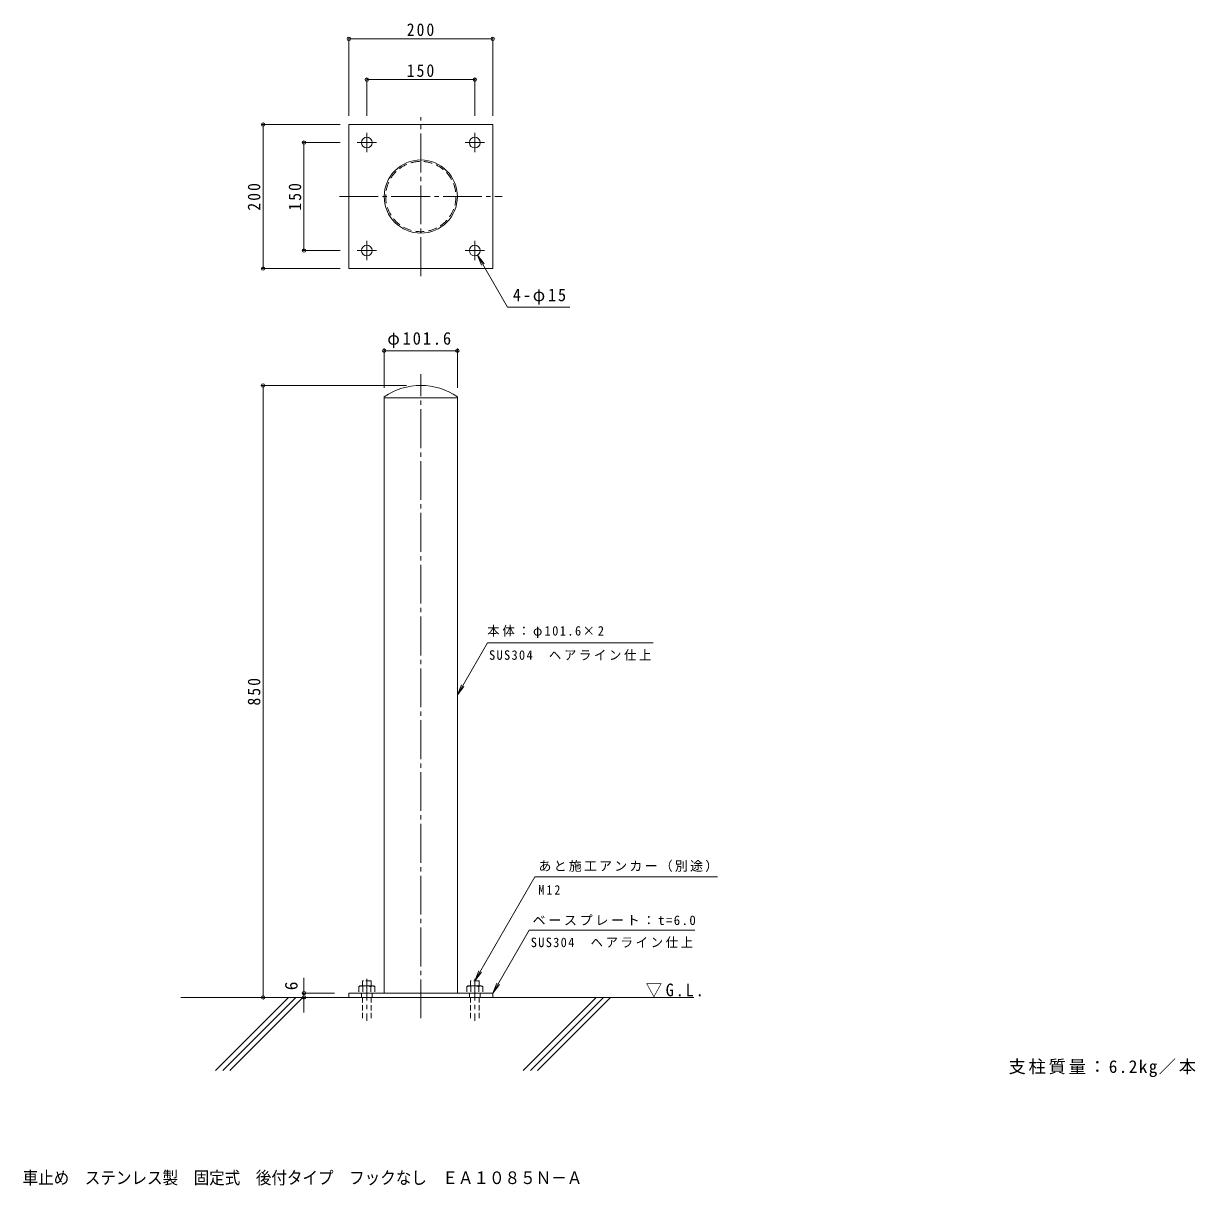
# Model space of a CAD drawing. Units: millimetres at full size, sheet at 1:6; some dimension numbers follow another scale. Extents: x -552 to 1076, y -817 to 797.
import ezdxf
from ezdxf.enums import TextEntityAlignment as Align

# ---------------------------------------------------------------- set-up
doc = ezdxf.new("R2010")
doc.units = ezdxf.units.MM
doc.header["$LTSCALE"] = 6
doc.header["$PDMODE"] = 32
doc.header["$PDSIZE"] = 4.8
for name, pattern in [('CHAIN1', [8, 5, -1, 1, -1]), ('CHAIN2', [12, 9, -1, 1, -1]), ('DASHED1', [1.8, 1.2, -0.6]), ('DASHED2', [3, 2, -1])]:
    doc.linetypes.add(name, pattern=pattern)
for name, color, linetype, lineweight in [('A-0_通り芯', 7, 'CHAIN2', 9), ('A-2_仕上', 3, 'Continuous', 9), ('A-4_文字', 7, 'Continuous', 9), ('A-5_建具', 7, 'Continuous', 9), ('A-6_間仕切', 6, 'Continuous', 5), ('A-A_インテリア', 7, 'CHAIN1', 9), ('A-B_衛生陶器', 2, 'DASHED1', 9)]:
    doc.layers.add(name, color=color, linetype=linetype, lineweight=lineweight)
doc.layers.add('F-5_F-5ﾚｲﾔ', color=2, linetype='Continuous')
doc.styles.add('ＭＳ ゴシック', font='')
doc.styles.get('ＭＳ ゴシック').set_extended_font_data('MS Gothic')

msp = doc.modelspace()

# ---------------------------------------------------------------- linework, layer by layer
at = {"layer": 'A-0_通り芯'}
for p, q in [((-0.166, 446.165), (-0.166, 667.124)), ((-113.306, 556.6), (112.723, 556.6)), ((-0.166, -584.815), (-0.166, 310.07))]:
    msp.add_line(p, q, dxfattribs=at)
at = {"layer": 'A-2_仕上'}
for p, q in [((-100.166, 656.6), (99.834, 656.6)), ((-100.166, 656.6), (-100.166, 456.6)), ((99.834, 656.6), (99.834, 456.6)), ((-100.166, 456.6), (99.834, 456.6)), ((-50.966, -549.815), (-50.966, 278.528)), ((-50.966, 277.185), (50.634, 277.185)), ((50.634, -549.815), (50.634, 278.528)), ((-100.166, -555.815), (-100.166, -549.815)), ((99.834, -549.815), (-100.166, -549.815)), ((99.834, -555.815), (99.834, -549.815)), ((99.834, -555.815), (-100.166, -555.815))]:
    msp.add_line(p, q, dxfattribs=at)
at = {"layer": 'A-2_仕上', "linetype": 'DASHED1'}
for p, q in [((-82.666, -549.815), (-82.666, -555.815)), ((-67.666, -549.815), (-67.666, -555.815)), ((67.334, -549.815), (67.334, -555.815)), ((82.334, -549.815), (82.334, -555.815))]:
    msp.add_line(p, q, dxfattribs=at)
at = {"layer": 'A-2_仕上'}
for centre, radius in [((-75.166, 631.6), 7.5), ((74.834, 631.6), 7.5), ((-0.166, 556.6), 50.8), ((-75.166, 481.6), 7.5), ((74.834, 481.6), 7.5)]:
    msp.add_circle(centre, radius, dxfattribs=at)
at = {"layer": 'A-2_仕上', "linetype": 'DASHED2'}
msp.add_circle((-0.166, 556.6), 48.8, dxfattribs=at)
at = {"layer": 'A-2_仕上'}
msp.add_arc((-0.164, 203.945), 90.24, 55.74055, 124.25945, dxfattribs=at)
at = {"layer": 'A-4_文字'}
for p, q in [((-100.166, 777.57), (-100.166, 668.6)), ((-100.166, 775.77), (99.834, 775.77)), ((99.834, 777.57), (99.834, 668.6)), ((-75.166, 720.789), (-75.166, 668.6)), ((74.834, 718.989), (-75.166, 718.989)), ((74.834, 720.789), (74.834, 668.6)), ((-221.136, 656.6), (-112.166, 656.6)), ((-219.336, 456.6), (-219.336, 656.6)), ((-164.355, 631.6), (-112.166, 631.6)), ((-162.555, 631.6), (-162.555, 481.6)), ((-164.355, 481.6), (-112.166, 481.6)), ((-221.136, 456.6), (-112.166, 456.6)), ((-50.964, 345.482), (-50.964, 290.826)), ((-50.964, 342.482), (50.636, 342.482)), ((50.636, 345.482), (50.636, 290.826)), ((-222.336, 294.185), (-20.003, 294.185)), ((-219.336, 294.185), (-219.336, -555.816)), ((-162.555, -549.816), (-162.555, -528.667)), ((-165.555, -549.816), (-120.003, -549.816)), ((-162.555, -555.816), (-162.555, -549.816)), ((-162.555, -576.964), (-162.555, -555.816))]:
    msp.add_line(p, q, dxfattribs=at)
for p in [(-100.166, 775.77), (99.834, 775.77), (-75.166, 718.989), (74.834, 718.989), (-219.336, 656.6), (-162.555, 631.6), (-162.555, 481.6), (-219.336, 456.6), (-50.964, 342.482), (50.636, 342.482), (-219.336, 294.185), (-219.336, -555.816), (-162.555, -549.816), (-162.555, -555.816)]:
    msp.add_point(p, dxfattribs=at)
at = {"layer": 'A-5_建具'}
for p, q in [((78.584, 475.105), (87.715, 463.205)), ((78.584, 475.105), (84.324, 461.247)), ((120.259, 402.921), (78.584, 475.105)), ((120.259, 402.921), (207.151, 402.921)), ((92.309, -63.459), (322.679, -63.459)), ((50.634, -135.643), (59.765, -123.743)), ((158.285, -388.272), (74.834, -532.815)), ((158.285, -388.272), (412.345, -388.272)), ((150.22, -462.543), (99.834, -549.815)), ((150.22, -462.543), (380.59, -462.543)), ((74.834, -532.815), (80.574, -518.957)), ((74.834, -532.815), (83.965, -520.914)), ((99.834, -549.815), (105.574, -535.957)), ((99.834, -549.815), (108.965, -537.914))]:
    msp.add_line(p, q, dxfattribs=at)
msp.add_lwpolyline([(92.309, -63.459), (50.634, -135.643), (56.374, -121.785)], dxfattribs=at)
at = {"layer": 'A-6_間仕切'}
for p, q in [((379.022, -555.815), (-333.623, -555.815)), ((-183.829, -555.815), (-285.304, -657.289)), ((-173.93, -555.815), (-275.405, -657.289)), ((-164.03, -555.815), (-265.505, -657.289)), ((243.695, -555.815), (142.221, -657.289)), ((253.595, -555.815), (152.12, -657.289)), ((263.494, -555.815), (162.02, -657.289))]:
    msp.add_line(p, q, dxfattribs=at)
at = {"layer": 'A-A_インテリア'}
for p, q in [((-75.166, 645.1), (-75.166, 618.1)), ((74.834, 645.1), (74.834, 618.1)), ((-88.666, 631.6), (-61.666, 631.6)), ((61.334, 631.6), (88.334, 631.6)), ((-75.166, 495.1), (-75.166, 468.1)), ((74.834, 495.1), (74.834, 468.1)), ((-88.666, 481.6), (-61.666, 481.6)), ((61.334, 481.6), (88.334, 481.6)), ((-75.166, -530.003), (-75.166, -588.255)), ((74.834, -530.003), (74.834, -588.255))]:
    msp.add_line(p, q, dxfattribs=at)
at = {"layer": 'A-B_衛生陶器'}
for p, q in [((-69.166, -532.815), (-81.166, -532.815)), ((-81.166, -539.815), (-81.166, -532.815)), ((-69.166, -539.815), (-69.166, -532.815)), ((80.834, -532.815), (68.834, -532.815)), ((68.834, -539.815), (68.834, -532.815)), ((80.834, -539.815), (80.834, -532.815)), ((-86.136, -549.815), (-64.197, -549.815)), ((-84.666, -539.815), (-65.666, -539.815)), ((-80.651, -540.663), (-80.651, -549.815)), ((-69.682, -540.663), (-69.682, -549.815)), ((63.864, -549.815), (85.803, -549.815)), ((65.334, -539.815), (84.334, -539.815)), ((69.349, -540.663), (69.349, -549.815)), ((80.318, -540.663), (80.318, -549.815)), ((-81.166, -555.815), (-81.166, -584.815)), ((-69.166, -555.815), (-69.166, -584.815)), ((68.834, -555.815), (68.834, -584.815)), ((80.834, -555.815), (80.834, -584.815))]:
    msp.add_line(p, q, dxfattribs=at)
for points in [[(-84.666, -539.815), (-86.136, -540.663), (-86.136, -549.815)], [(-65.666, -539.815), (-64.197, -540.663), (-64.197, -549.815)], [(65.334, -539.815), (63.864, -540.663), (63.864, -549.815)], [(84.334, -539.815), (85.803, -540.663), (85.803, -549.815)]]:
    msp.add_lwpolyline(points, dxfattribs=at)
for centre, radius, start, end in [((-82.899, -546.271), 6.475, 94.38425, 119.99998), ((-83.564, -545.222), 5.41, 57.42291, 88.19283), ((-75.166, -557.966), 18.151, 72.41203, 107.58795), ((-66.769, -545.222), 5.41, 91.80716, 122.57707), ((-67.434, -546.271), 6.475, 60, 85.61574), ((67.101, -546.271), 6.475, 94.38425, 119.99998), ((66.436, -545.222), 5.41, 57.42291, 88.19283), ((74.834, -557.966), 18.151, 72.41203, 107.58795), ((83.231, -545.222), 5.41, 91.80716, 122.57707), ((82.566, -546.271), 6.475, 60, 85.61574)]:
    msp.add_arc(centre, radius, start, end, dxfattribs=at)

# ---------------------------------------------------------------- texts
at = {"layer": 'A-4_文字', "color": 2, "style": 'ＭＳ ゴシック'}
msp.add_text('6', height=17.6, rotation=90, dxfattribs=at).set_placement((-166.155, -545.844), align=Align.BOTTOM_LEFT)
at = {"layer": 'A-4_文字', "color": 2, "char_height": 17.6, "attachment_point": 7, "style": 'ＭＳ ゴシック'}
for s, insert in [('\\T1.27;\\W0.9;200', (-19.666, 779.37)), ('\\T1.27;\\W0.9;150', (-19.666, 722.589)), ('\\T1.23;\\W0.95;φ101.6', (-46.664, 346.082))]:
    msp.add_mtext(s, dxfattribs=dict(at, insert=insert))
at = {"layer": 'A-4_文字', "color": 2, "char_height": 17.6, "attachment_point": 7, "rotation": 90, "style": 'ＭＳ ゴシック'}
for s, insert in [('\\T1.27;\\W0.9;200', (-222.936, 537.1)), ('\\T1.27;\\W0.9;150', (-166.155, 537.1)), ('\\T1.27;\\W0.9;850', (-222.936, -150.315))]:
    msp.add_mtext(s, dxfattribs=dict(at, insert=insert))
at = {"layer": 'A-5_建具', "color": 2, "char_height": 17.6, "attachment_point": 7, "style": 'ＭＳ ゴシック'}
for s, insert in [('\\T1.22;\\W0.95;4-φ15', (127.651, 406.521)), ('\\T1.22;\\W0.95;▽G.L.', (312.333, -555.815)), ('\\T1.16;支柱質量：6.2kg／本', (816.594, -666.46))]:
    msp.add_mtext(s, dxfattribs=dict(at, insert=insert))
at = {"layer": 'A-5_建具', "char_height": 13.2, "attachment_point": 7, "style": 'ＭＳ ゴシック'}
for s, insert in [('\\T1.24;\\W0.95;本体：φ101.6×2', (92.119, -56.724)), ('\\T1.22;\\W0.95;SUS304\u3000ヘアライン仕上', (94.679, -88.239)), ('\\T1.17;あと施工アンカー（別途）', (163.345, -381.537)), ('\\T1.38;\\W0.9;M12', (163.345, -413.052)), ('\\T1.21;ベースプレート：t=6.0', (155.279, -455.808)), ('\\T1.22;\\W0.95;SUS304\u3000ヘアライン仕上', (152.59, -487.324))]:
    msp.add_mtext(s, dxfattribs=dict(at, insert=insert))
at = {"layer": 'F-5_F-5ﾚｲﾔ', "style": 'ＭＳ ゴシック', "width": 0.9}
msp.add_text('車止め\u3000ステンレス製\u3000固定式\u3000後付タイプ\u3000フックなし\u3000ＥＡ１０８５Ｎ－Ａ', height=17.6, dxfattribs=at).set_placement((-553.5, -820.364), align=Align.BOTTOM_LEFT)

doc.saveas('drawing.dxf')
